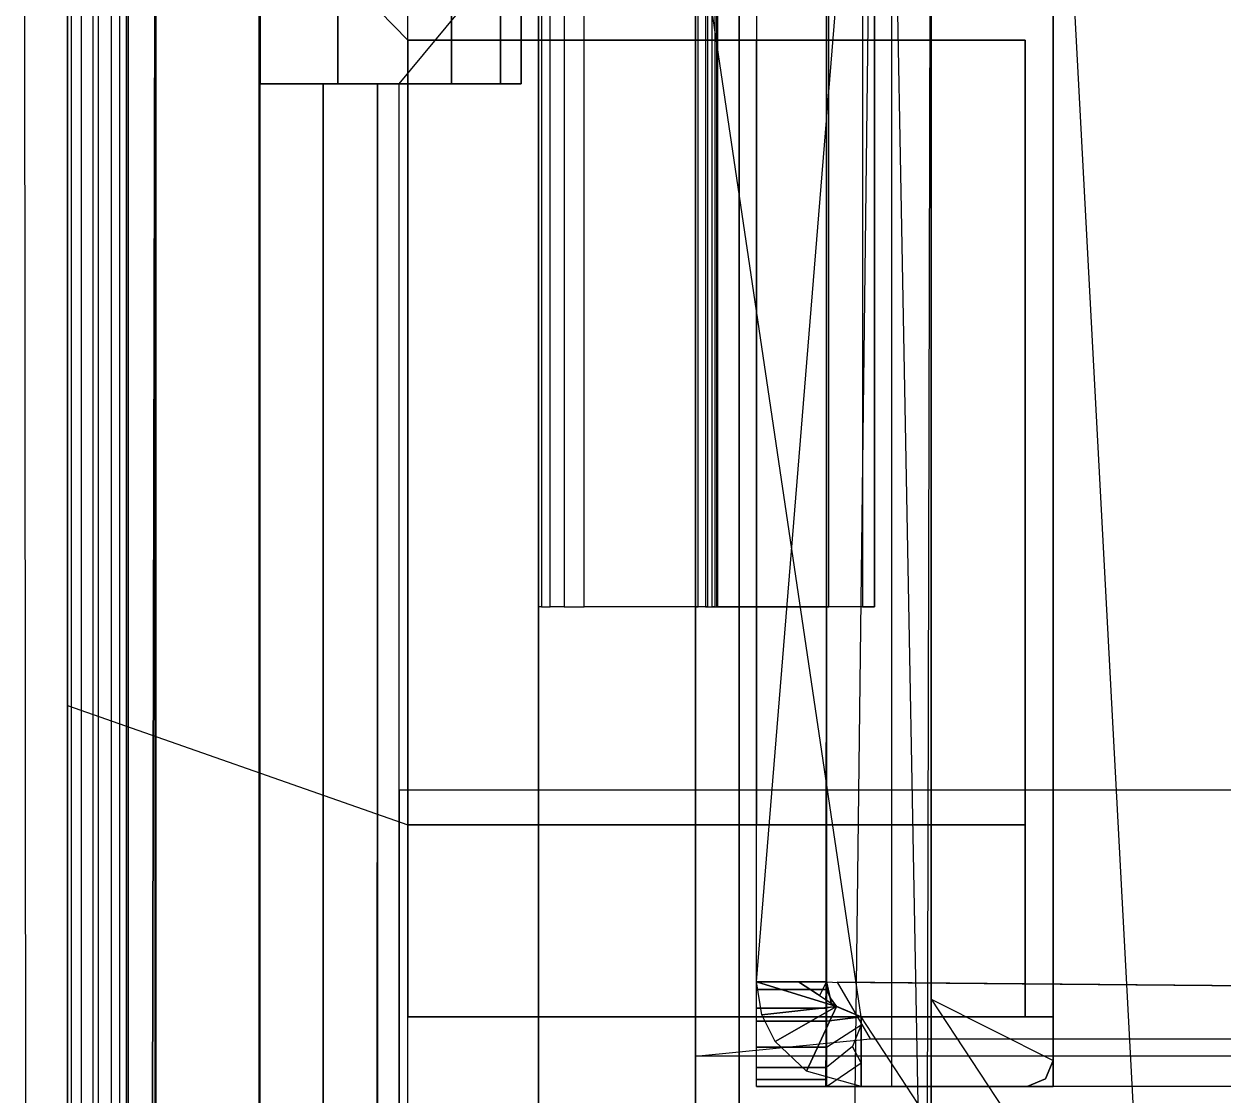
# Model space of a CAD drawing. Extents: x -13 to 157, y -487 to -35.
# Drawn here: x -5.93 to 7.82, y -62.71 to -50.42 of the extents above; entities that cross this region are included whole.
import ezdxf

# ---------------------------------------------------------------- set-up
doc = ezdxf.new("R2010")
doc.units = 0
doc.header["$MEASUREMENT"] = 0
doc.layers.add('3D', color=12, linetype='Continuous', true_color=0xca0707)

msp = doc.modelspace()

# ---------------------------------------------------------------- linework, layer by layer
at = {"layer": '3D'}
for p, q in [((4.469, -46.612, 587.213), (4.469, -61.612, 587.213)), ((4.469, -46.612, 587.213), (4.469, -61.612, 587.213)), ((4.469, -46.612, 587.213), (4.469, -61.612, 587.213)), ((6.919, -65.321, 657.448), (5.924, -46.612, 656.014)), ((4.469, -61.612, 587.213), (6.919, -65.321, 657.448))]:
    msp.add_line(p, q, dxfattribs=at)
for points in [[(-0.031, -40.612, 49.038), (1.769, -40.612, 49.038), (1.769, -76.112, 49.038), (-0.031, -76.112, 49.038)], [(0.002, -57.112, 43.647), (-0.031, -57.112, 44.038), (-0.031, -40.612, 44.038), (0.002, -40.612, 43.647)], [(-0.031, -40.612, 44.038), (-0.031, -40.612, 49.038), (-0.031, -76.112, 49.038), (-0.031, -76.112, 45.038)], [(-0.031, -40.612, 593.038), (1.769, -40.612, 593.038), (1.769, -76.112, 593.038), (-0.031, -76.112, 593.038)], [(0.002, -57.112, 587.647), (-0.031, -57.112, 588.038), (-0.031, -40.612, 588.038), (0.002, -40.612, 587.647)], [(-0.031, -40.612, 588.038), (-0.031, -40.612, 593.038), (-0.031, -76.112, 593.038), (-0.031, -76.112, 589.038)], [(0.103, -40.612, 43.264), (0.002, -40.612, 43.647), (0.002, -57.112, 43.647), (0.103, -57.112, 43.264)], [(0.103, -40.612, 587.264), (0.002, -40.612, 587.647), (0.002, -57.112, 587.647), (0.103, -57.112, 587.264)], [(0.261, -57.112, 42.917), (0.103, -57.112, 43.264), (0.103, -40.612, 43.264), (0.261, -40.612, 42.917)], [(0.261, -57.112, 586.917), (0.103, -57.112, 587.264), (0.103, -40.612, 587.264), (0.261, -40.612, 586.917)], [(0.491, -40.612, 42.579), (0.261, -40.612, 42.917), (0.261, -57.112, 42.917), (0.491, -57.112, 42.579)], [(0.491, -40.612, 586.579), (0.261, -40.612, 586.917), (0.261, -57.112, 586.917), (0.491, -57.112, 586.579)], [(1.905, -57.112, 40.855), (0.491, -57.112, 42.579), (0.491, -40.612, 42.579), (1.905, -40.612, 40.855)], [(1.905, -57.112, 584.855), (0.491, -57.112, 586.579), (0.491, -40.612, 586.579), (1.905, -40.612, 584.855)], [(1.769, -76.112, 49.038), (1.769, -76.112, 45.038), (1.769, -40.612, 45.038), (1.769, -40.612, 49.038)], [(1.769, -40.612, 44.038), (1.769, -57.112, 44.038), (1.769, -57.112, 45.038), (1.769, -40.612, 45.038)], [(1.769, -57.112, 44.038), (1.798, -57.112, 43.87), (1.798, -40.612, 43.87), (1.769, -40.612, 44.038)], [(1.769, -76.112, 593.038), (1.769, -76.112, 589.038), (1.769, -40.612, 589.038), (1.769, -40.612, 593.038)], [(1.769, -40.612, 588.038), (1.769, -57.112, 588.038), (1.769, -57.112, 589.038), (1.769, -40.612, 589.038)], [(1.769, -57.112, 588.038), (1.798, -57.112, 587.87), (1.798, -40.612, 587.87), (1.769, -40.612, 588.038)], [(1.798, -40.612, 43.87), (1.882, -40.612, 43.721), (1.882, -57.112, 43.721), (1.798, -57.112, 43.87)], [(1.798, -40.612, 587.87), (1.882, -40.612, 587.721), (1.882, -57.112, 587.721), (1.798, -57.112, 587.87)], [(1.882, -57.112, 43.721), (3.297, -57.112, 41.997), (3.297, -40.612, 41.997), (1.882, -40.612, 43.721)], [(1.882, -57.112, 587.721), (3.297, -57.112, 585.997), (3.297, -40.612, 585.997), (1.882, -40.612, 587.721)], [(1.954, -40.612, 40.785), (1.905, -40.612, 40.855), (1.905, -57.112, 40.855), (1.958, -57.112, 40.778)], [(1.954, -40.612, 584.785), (1.905, -40.612, 584.855), (1.905, -57.112, 584.855), (1.958, -57.112, 584.778)], [(1.99, -57.112, 40.707), (1.958, -57.112, 40.778), (1.954, -40.612, 40.785), (1.99, -40.612, 40.707)], [(1.99, -57.112, 584.707), (1.958, -57.112, 584.778), (1.954, -40.612, 584.785), (1.99, -40.612, 584.707)], [(2.011, -40.612, 40.624), (1.99, -40.612, 40.707), (1.99, -57.112, 40.707), (2.011, -57.112, 40.628)], [(2.011, -40.612, 584.624), (1.99, -40.612, 584.707), (1.99, -57.112, 584.707), (2.011, -57.112, 584.628)], [(2.019, -57.112, 40.538), (2.011, -57.112, 40.628), (2.011, -40.612, 40.624), (2.019, -40.612, 40.538)], [(2.019, -57.112, 584.538), (2.011, -57.112, 584.628), (2.011, -40.612, 584.624), (2.019, -40.612, 584.538)], [(3.819, -57.112, 40.038), (2.019, -57.112, 40.038), (2.019, -40.612, 40.038), (3.819, -40.612, 40.038)], [(2.019, -40.612, 40.038), (2.019, -40.612, 40.538), (2.019, -57.112, 40.538), (2.019, -57.112, 40.038)], [(3.819, -57.112, 584.038), (2.019, -57.112, 584.038), (2.019, -40.612, 584.038), (3.819, -40.612, 584.038)], [(2.019, -40.612, 584.038), (2.019, -40.612, 584.538), (2.019, -57.112, 584.538), (2.019, -57.112, 584.038)], [(3.297, -40.612, 41.997), (3.684, -40.612, 41.313), (3.684, -57.112, 41.313), (3.297, -57.112, 41.997)], [(3.297, -40.612, 585.997), (3.684, -40.612, 585.313), (3.684, -57.112, 585.313), (3.297, -57.112, 585.997)], [(3.684, -57.112, 41.313), (3.819, -57.112, 40.538), (3.819, -40.612, 40.538), (3.684, -40.612, 41.313)], [(3.684, -57.112, 585.313), (3.819, -57.112, 584.538), (3.819, -40.612, 584.538), (3.684, -40.612, 585.313)], [(3.819, -40.612, 40.538), (3.819, -40.612, 40.038), (3.819, -57.112, 40.038), (3.819, -57.112, 40.538)], [(3.819, -40.612, 584.538), (3.819, -40.612, 584.038), (3.819, -57.112, 584.038), (3.819, -57.112, 584.538)], [(-1.031, -44.017, 22.913), (-0.466, -43.958, 23.147), (-0.466, -51.112, 23.147), (-1.031, -51.112, 22.913)], [(-1.031, -44.017, 566.913), (-0.466, -43.958, 567.147), (-0.466, -51.112, 567.147), (-1.031, -51.112, 566.913)], [(-0.466, -43.958, 23.147), (-0.231, -43.933, 23.713), (-0.231, -51.112, 23.713), (-0.466, -51.112, 23.148)], [(-0.466, -43.958, 567.147), (-0.231, -43.933, 567.713), (-0.231, -51.112, 567.713), (-0.466, -51.112, 567.148)], [(-0.231, -43.933, 23.713), (-0.231, -51.112, 23.713), (-0.231, -51.112, 42.831), (-0.231, -43.933, 43.013)], [(-0.231, -43.933, 567.713), (-0.231, -51.112, 567.713), (-0.231, -51.112, 586.831), (-0.231, -43.933, 587.013)], [(-1.031, -44.017, 22.913), (-1.031, -51.112, 22.913), (-2.331, -51.112, 22.913), (-2.32, -44.152, 22.913)], [(-1.031, -44.017, 566.913), (-1.031, -51.112, 566.913), (-2.331, -51.112, 566.913), (-2.32, -44.152, 566.913)], [(-1.631, -486.612, 41.639), (-1.631, -486.612, 31.213), (-1.631, -51.112, 31.213), (3.819, -44.5, 40.038)], [(-1.631, -486.612, 585.639), (-1.631, -486.612, 575.213), (-1.631, -51.112, 575.213), (3.819, -44.5, 584.038)], [(4.019, -46.812, 657.413), (4.319, -62.807, 657.613), (3.669, -61.812, 596.813), (1.269, -45.612, 596.513)], [(2.469, -61.412, 146.613), (3.669, -46.612, 146.613), (140.269, -45.812, 146.608), (140.262, -62.612, 146.613)], [(-5.431, -46.612, 584.526), (-5.931, -46.612, 656.853), (-5.431, -486.612, 656.613), (-5.431, -486.612, 584.526)], [(-5.138, -46.607, 657.32), (-5.431, -46.612, 656.613), (-5.431, -486.607, 656.613), (-5.138, -486.607, 657.32)], [(-5.431, -46.612, 23.818), (-5.431, -46.612, 150.613), (-5.431, -486.612, 150.613), (-5.431, -486.612, 40.526)], [(-5.138, -46.612, 151.32), (-5.431, -46.612, 150.613), (-5.431, -486.612, 150.613), (-5.138, -486.612, 151.32)], [(-5.431, -486.612, 23.818), (-4.926, -486.612, 23.313), (-4.926, -46.612, 23.313), (-5.431, -46.612, 23.818)], [(-5.431, -486.612, 26.843), (-5.431, -486.612, 38.101), (-5.431, -46.612, 38.101), (-5.431, -46.612, 23.818)], [(-5.431, -46.612, 38.101), (-5.39, -46.612, 38.413), (-5.39, -486.612, 38.413), (-5.431, -486.612, 38.101)], [(-5.39, -486.612, 40.216), (-5.431, -486.612, 40.526), (-5.431, -46.612, 40.526), (-5.39, -46.612, 40.216)], [(-5.431, -486.612, 23.818), (-5.431, -486.613, 26.843), (-4.421, -46.612, 26.913), (-4.421, -46.612, 23.818)], [(-5.431, -46.612, 150.613), (-5.431, -58.242, 150.613), (-1.531, -59.612, 56.913), (-1.531, -50.612, 56.913)], [(-5.431, -486.612, 567.818), (-4.926, -486.612, 567.313), (-4.926, -46.612, 567.313), (-5.431, -46.612, 567.818)], [(-5.431, -486.612, 570.843), (-5.431, -486.612, 582.101), (-5.431, -46.612, 582.101), (-5.431, -46.612, 567.818)], [(-5.431, -46.612, 582.101), (-5.39, -46.612, 582.413), (-5.39, -486.612, 582.413), (-5.431, -486.612, 582.101)], [(-5.39, -486.612, 584.216), (-5.431, -486.612, 584.526), (-5.431, -46.612, 584.526), (-5.39, -46.612, 584.216)], [(-5.431, -486.612, 567.818), (-5.431, -486.613, 570.843), (-4.421, -46.612, 570.913), (-4.421, -46.612, 567.818)], [(-5.39, -486.612, 38.413), (-5.27, -486.612, 38.701), (-5.27, -46.612, 38.701), (-5.39, -46.612, 38.413)], [(-5.27, -46.612, 39.926), (-5.39, -46.612, 40.216), (-5.39, -486.612, 40.216), (-5.27, -486.612, 39.926)], [(-5.39, -486.612, 582.413), (-5.27, -486.612, 582.701), (-5.27, -46.612, 582.701), (-5.39, -46.612, 582.413)], [(-5.27, -46.612, 583.926), (-5.39, -46.612, 584.216), (-5.39, -486.612, 584.216), (-5.27, -486.612, 583.926)], [(-5.27, -46.612, 38.701), (-5.08, -46.612, 38.949), (-5.08, -486.612, 38.949), (-5.27, -486.612, 38.701)], [(-5.076, -486.612, 39.673), (-5.27, -486.612, 39.926), (-5.27, -46.612, 39.926), (-5.08, -46.612, 39.677)], [(-5.27, -46.612, 582.701), (-5.08, -46.612, 582.949), (-5.08, -486.612, 582.949), (-5.27, -486.612, 582.701)], [(-5.076, -486.612, 583.673), (-5.27, -486.612, 583.926), (-5.27, -46.612, 583.926), (-5.08, -46.612, 583.677)], [(-4.431, -486.607, 657.613), (-5.138, -486.607, 657.32), (-5.138, -46.607, 657.32), (-4.425, -46.607, 657.616)], [(-4.431, -486.612, 151.613), (-5.138, -486.612, 151.32), (-5.138, -46.612, 151.32), (-4.425, -46.612, 151.616)], [(-5.08, -486.612, 38.949), (-4.831, -486.612, 39.14), (-4.831, -46.612, 39.14), (-5.08, -46.612, 38.949)], [(-4.831, -46.612, 39.486), (-5.08, -46.612, 39.677), (-5.076, -486.612, 39.673), (-4.831, -486.612, 39.486)], [(-5.08, -486.612, 582.949), (-4.831, -486.612, 583.14), (-4.831, -46.612, 583.14), (-5.08, -46.612, 582.949)], [(-4.831, -46.612, 583.486), (-5.08, -46.612, 583.677), (-5.076, -486.612, 583.673), (-4.831, -486.612, 583.486)], [(-4.926, -46.612, 23.313), (-4.421, -46.612, 23.818), (-4.421, -486.612, 23.818), (-4.926, -486.612, 23.313)], [(-4.926, -46.612, 567.313), (-4.421, -46.612, 567.818), (-4.421, -486.612, 567.818), (-4.926, -486.612, 567.313)], [(-4.831, -46.612, 39.14), (-4.758, -46.612, 39.213), (-4.758, -486.612, 39.213), (-4.831, -486.612, 39.14)], [(-4.758, -486.612, 39.413), (-4.831, -486.612, 39.486), (-4.831, -46.612, 39.486), (-4.756, -46.612, 39.41)], [(-4.831, -46.612, 583.14), (-4.758, -46.612, 583.213), (-4.758, -486.612, 583.213), (-4.831, -486.612, 583.14)], [(-4.758, -486.612, 583.413), (-4.831, -486.612, 583.486), (-4.831, -46.612, 583.486), (-4.756, -46.612, 583.41)], [(-4.758, -486.612, 39.213), (-4.731, -486.612, 39.313), (-4.731, -46.612, 39.313), (-4.758, -46.612, 39.213)], [(-4.731, -46.612, 39.313), (-4.756, -46.612, 39.41), (-4.758, -486.612, 39.413), (-4.731, -486.612, 39.313)], [(-4.758, -486.612, 583.213), (-4.731, -486.612, 583.313), (-4.731, -46.612, 583.313), (-4.758, -46.612, 583.213)], [(-4.731, -46.612, 583.313), (-4.756, -46.612, 583.41), (-4.758, -486.612, 583.413), (-4.731, -486.612, 583.313)], [(-4.425, -46.607, 657.616), (2.269, -46.807, 657.616), (2.269, -486.607, 657.613), (-4.431, -486.607, 657.613)], [(-4.425, -46.612, 151.616), (2.269, -46.812, 151.616), (2.269, -486.612, 151.613), (-4.431, -486.612, 151.613)], [(-4.421, -486.612, 26.913), (-3.233, -486.612, 26.913), (-3.233, -46.612, 26.913), (-4.421, -46.612, 26.913)], [(-4.421, -486.612, 23.818), (-4.421, -486.612, 26.913), (-4.421, -46.612, 26.913), (-4.421, -46.612, 23.818)], [(-4.421, -486.612, 570.913), (-3.233, -486.612, 570.913), (-3.233, -46.612, 570.913), (-4.421, -46.612, 570.913)], [(-4.421, -486.612, 567.818), (-4.421, -486.612, 570.913), (-4.421, -46.612, 570.913), (-4.421, -46.612, 567.818)], [(-3.233, -46.612, 26.913), (-3.224, -46.612, 26.956), (-3.224, -51.112, 26.956), (-3.233, -51.093, 26.913)], [(-3.233, -46.612, 570.913), (-3.224, -46.612, 570.956), (-3.224, -51.112, 570.956), (-3.233, -51.093, 570.913)], [(-3.224, -46.612, 26.956), (-2.331, -46.612, 26.909), (-2.331, -51.112, 26.909), (-3.224, -51.112, 26.956)], [(-3.224, -46.612, 570.956), (-2.331, -46.612, 570.909), (-2.331, -51.112, 570.909), (-3.224, -51.112, 570.956)], [(2.269, -62.812, 657.113), (-1.531, -62.812, 657.113), (-1.531, -46.612, 657.113), (2.269, -46.812, 657.113)], [(4.469, -46.612, 587.213), (139.469, -46.612, 587.213), (139.469, -486.612, 587.213), (3.354, -485.712, 586.113)], [(4.469, -46.612, 579.213), (139.469, -46.612, 579.213), (139.469, -486.612, 579.213), (3.354, -485.712, 578.113)], [(4.469, -46.612, 35.213), (139.469, -46.612, 35.213), (139.469, -486.612, 35.213), (3.354, -485.712, 34.113)], [(4.469, -46.612, 43.213), (139.469, -46.612, 43.213), (139.469, -486.612, 43.213), (3.354, -485.712, 42.113)], [(4.469, -46.612, 35.213), (4.469, -46.612, 43.213), (4.469, -486.612, 43.213), (4.469, -486.612, 35.213)], [(42.469, -46.612, 35.213), (4.469, -46.612, 35.213), (4.469, -486.612, 35.213), (42.469, -486.612, 35.213)], [(42.469, -486.612, 43.213), (4.469, -486.612, 43.213), (4.469, -46.612, 43.213), (42.469, -46.612, 43.213)], [(4.469, -46.612, 579.213), (4.469, -46.612, 587.213), (4.469, -486.612, 587.213), (4.469, -486.612, 579.213)], [(42.469, -46.612, 579.213), (4.469, -46.612, 579.213), (4.469, -486.612, 579.213), (42.469, -486.612, 579.213)], [(4.469, -46.612, 35.213), (4.469, -46.612, 43.213), (4.469, -486.612, 43.213), (4.469, -486.612, 35.213)], [(4.469, -46.612, 587.213), (4.469, -61.612, 587.213), (5.869, -62.312, 657.413), (5.869, -46.812, 657.413)], [(2.269, -62.812, 151.113), (2.269, -62.812, 151.613), (2.269, -46.812, 151.613), (2.269, -46.812, 151.213)], [(2.269, -62.812, 657.113), (2.269, -62.812, 657.613), (2.269, -46.812, 657.613), (2.269, -46.812, 657.213)], [(3.269, -61.412, 596.813), (3.269, -47.012, 596.813), (3.269, -46.812, 656.613), (3.264, -62.612, 656.614)], [(4.019, -62.612, 657.413), (4.019, -46.812, 657.413), (138.746, -46.812, 656.613), (139.392, -62.612, 656.613)], [(2.484, -46.89, 52.813), (2.469, -50.612, 52.813), (3.269, -50.612, 52.813), (3.269, -47.012, 52.813)], [(2.484, -46.89, 596.813), (2.469, -50.612, 596.813), (3.269, -50.612, 596.813), (3.269, -47.012, 596.813)], [(3.269, -61.412, 52.813), (3.269, -47.012, 52.813), (3.269, -47.012, 146.613), (3.269, -61.412, 146.613)], [(5.869, -47.112, 150.613), (5.869, -62.312, 150.613), (5.869, -62.312, 151.413), (5.869, -47.112, 151.413)], [(5.869, -47.112, 656.613), (5.869, -62.312, 656.613), (5.869, -62.312, 657.413), (5.869, -47.112, 657.413)], [(-1.531, -61.812, 133.213), (-1.531, -61.812, 140.913), (-1.531, -50.612, 140.913), (-1.531, -50.612, 133.213)], [(-1.531, -61.812, 95.213), (-1.531, -61.812, 102.913), (-1.531, -50.612, 102.913), (-1.531, -50.612, 95.213)], [(5.549, -50.612, 95.213), (5.549, -50.612, 102.913), (-1.531, -50.612, 102.913), (-1.531, -50.612, 95.213)], [(-1.531, -59.612, 56.913), (-1.531, -59.612, 68.113), (-1.531, -50.612, 68.113), (-1.531, -50.612, 56.913)], [(5.549, -50.612, 56.913), (5.549, -50.612, 68.113), (-1.531, -50.612, 68.113), (-1.531, -50.612, 56.913)], [(5.549, -59.612, 56.913), (-1.531, -59.612, 56.913), (-1.531, -50.612, 56.913), (5.549, -50.612, 56.913)], [(5.549, -61.812, 95.213), (-1.531, -61.812, 95.213), (-1.531, -50.612, 95.213), (5.549, -50.612, 95.213)], [(5.549, -61.812, 102.913), (-1.531, -61.812, 102.913), (-1.531, -50.612, 102.913), (5.549, -50.612, 102.913)], [(-1.531, -50.612, 117.913), (-1.531, -50.612, 129.113), (-1.531, -59.612, 129.113), (-1.531, -59.612, 117.913)], [(5.549, -50.612, 117.913), (5.549, -50.612, 129.113), (-1.531, -50.612, 129.113), (-1.531, -50.612, 117.913)], [(5.549, -50.612, 133.213), (5.549, -50.612, 140.913), (-1.531, -50.612, 140.913), (-1.531, -50.612, 133.213)], [(5.549, -61.812, 140.913), (-1.531, -61.812, 140.913), (-1.531, -50.612, 140.913), (5.549, -50.612, 140.913)], [(5.549, -61.812, 133.213), (-1.531, -61.812, 133.213), (-1.531, -50.612, 133.213), (5.549, -50.612, 133.213)], [(5.549, -59.612, 129.113), (-1.531, -59.612, 129.113), (-1.531, -50.612, 129.113), (5.549, -50.612, 129.113)], [(5.549, -59.612, 117.913), (-1.531, -59.612, 117.913), (-1.531, -50.612, 117.913), (5.549, -50.612, 117.913)], [(5.549, -59.612, 68.113), (-1.531, -59.612, 68.113), (-1.531, -50.612, 68.113), (5.549, -50.612, 68.113)], [(-1.531, -61.812, 639.213), (-1.531, -61.812, 646.913), (-1.531, -50.612, 646.913), (-1.531, -50.612, 639.213)], [(5.549, -50.612, 639.213), (5.549, -50.612, 646.913), (-1.531, -50.612, 646.913), (-1.531, -50.612, 639.213)], [(-1.531, -59.612, 600.913), (-1.531, -59.612, 612.113), (-1.531, -50.612, 612.113), (-1.531, -50.612, 600.913)], [(5.549, -50.612, 600.913), (5.549, -50.612, 612.113), (-1.531, -50.612, 612.113), (-1.531, -50.612, 600.913)], [(5.549, -59.612, 600.913), (-1.531, -59.612, 600.913), (-1.531, -50.612, 600.913), (5.549, -50.612, 600.913)], [(5.549, -61.812, 639.213), (-1.531, -61.812, 639.213), (-1.531, -50.612, 639.213), (5.549, -50.612, 639.213)], [(5.549, -61.812, 646.913), (-1.531, -61.812, 646.913), (-1.531, -50.612, 646.913), (5.549, -50.612, 646.913)], [(5.549, -59.612, 612.113), (-1.531, -59.612, 612.113), (-1.531, -50.612, 612.113), (5.549, -50.612, 612.113)], [(2.469, -59.612, 79.913), (2.469, -59.612, 91.113), (2.469, -50.612, 91.113), (2.469, -50.612, 79.913)], [(3.269, -50.612, 79.913), (2.469, -50.612, 79.913), (2.469, -50.612, 91.113), (3.269, -50.612, 91.113)], [(3.269, -61.412, 140.913), (2.469, -61.412, 140.913), (2.469, -50.612, 140.913), (3.269, -50.612, 140.913)], [(2.469, -59.612, 623.913), (2.469, -59.612, 635.113), (2.469, -50.612, 635.113), (2.469, -50.612, 623.913)], [(3.269, -50.612, 623.913), (2.469, -50.612, 623.913), (2.469, -50.612, 635.113), (3.269, -50.612, 635.113)], [(3.269, -59.612, 79.913), (3.269, -59.612, 91.113), (3.269, -50.612, 91.113), (3.269, -50.612, 79.913)], [(3.269, -59.612, 623.913), (3.269, -59.612, 635.113), (3.269, -50.612, 635.113), (3.269, -50.612, 623.913)], [(5.549, -61.812, 133.213), (5.549, -61.812, 140.913), (5.549, -50.612, 140.913), (5.549, -50.612, 133.213)], [(5.549, -61.812, 95.213), (5.549, -61.812, 102.913), (5.549, -50.612, 102.913), (5.549, -50.612, 95.213)], [(5.549, -59.612, 56.913), (5.549, -59.612, 68.113), (5.549, -50.612, 68.113), (5.549, -50.612, 56.913)], [(5.549, -50.612, 117.913), (5.549, -50.612, 129.113), (5.549, -59.612, 129.113), (5.549, -59.612, 117.913)], [(5.549, -58.612, 52.813), (5.549, -58.612, 54.413), (5.549, -50.612, 54.413), (5.549, -50.612, 52.813)], [(5.549, -61.812, 639.213), (5.549, -61.812, 646.913), (5.549, -50.612, 646.913), (5.549, -50.612, 639.213)], [(5.549, -59.612, 600.913), (5.549, -59.612, 612.113), (5.549, -50.612, 612.113), (5.549, -50.612, 600.913)], [(5.549, -58.612, 596.813), (5.549, -58.612, 598.413), (5.549, -50.612, 598.413), (5.549, -50.612, 596.813)], [(-3.224, -51.112, 26.956), (-2.5, -51.112, 30.222), (-2.502, -486.612, 30.212), (-3.233, -486.612, 26.913)], [(-3.224, -51.112, 570.956), (-2.5, -51.112, 574.222), (-2.502, -486.612, 574.212), (-3.233, -486.612, 570.913)], [(-2.502, -486.612, 30.212), (-1.879, -486.612, 30.554), (-1.879, -51.112, 30.554), (-2.5, -51.112, 30.222)], [(-2.152, -486.612, 30.336), (-2.502, -486.612, 30.212), (-2.5, -51.112, 30.222), (-1.879, -51.112, 30.554)], [(-2.502, -486.612, 574.212), (-1.879, -486.612, 574.554), (-1.879, -51.112, 574.554), (-2.5, -51.112, 574.222)], [(-2.152, -486.612, 574.336), (-2.502, -486.612, 574.212), (-2.5, -51.112, 574.222), (-1.879, -51.112, 574.554)], [(-1.031, -51.112, 22.913), (-0.466, -51.112, 23.147), (-2.331, -51.112, 23.147), (-2.331, -51.112, 22.913)], [(-0.466, -51.112, 23.148), (-0.231, -51.112, 23.713), (-2.331, -51.112, 23.713), (-2.331, -51.112, 23.147)], [(-0.231, -51.112, 23.713), (-2.331, -51.112, 23.713), (-2.331, -51.112, 26.909), (-0.231, -51.112, 26.909)], [(-1.031, -51.112, 566.913), (-0.466, -51.112, 567.147), (-2.331, -51.112, 567.147), (-2.331, -51.112, 566.913)], [(-0.466, -51.112, 567.148), (-0.231, -51.112, 567.713), (-2.331, -51.112, 567.713), (-2.331, -51.112, 567.147)], [(-0.231, -51.112, 567.713), (-2.331, -51.112, 567.713), (-2.331, -51.112, 570.909), (-0.231, -51.112, 570.909)], [(-1.879, -486.612, 30.554), (-1.631, -486.612, 31.213), (-1.631, -51.112, 31.213), (-1.879, -51.112, 30.554)], [(-1.879, -486.612, 574.554), (-1.631, -486.612, 575.213), (-1.631, -51.112, 575.213), (-1.879, -51.112, 574.554)], [(40.669, -59.212, 42.113), (-1.631, -59.212, 42.113), (-1.631, -485.712, 42.113), (40.669, -485.712, 42.113)], [(5.549, -59.612, 56.913), (5.549, -59.612, 68.113), (-1.531, -59.612, 68.113), (-1.531, -59.612, 56.913)], [(5.549, -59.612, 117.913), (5.549, -59.612, 129.113), (-1.531, -59.612, 129.113), (-1.531, -59.612, 117.913)], [(5.549, -59.612, 600.913), (5.549, -59.612, 612.113), (-1.531, -59.612, 612.113), (-1.531, -59.612, 600.913)], [(3.269, -59.612, 79.913), (2.469, -59.612, 79.913), (2.469, -59.612, 91.113), (3.269, -59.612, 91.113)], [(3.269, -59.612, 623.913), (2.469, -59.612, 623.913), (2.469, -59.612, 635.113), (3.269, -59.612, 635.113)], [(3.386, -61.695, 146.613), (2.529, -61.788, 146.613), (2.469, -61.412, 146.613), (3.386, -61.695, 146.613)], [(3.386, -61.695, 146.613), (2.469, -61.412, 146.613), (2.948, -61.412, 146.613), (3.386, -61.695, 146.613)], [(3.269, -61.412, 148.113), (2.469, -61.412, 148.113), (2.469, -61.412, 140.913), (3.269, -61.412, 140.913)], [(3.269, -61.412, 148.113), (3.269, -61.5, 148.325), (2.469, -61.5, 148.325), (2.469, -61.412, 148.113)], [(3.386, -61.695, 652.613), (2.529, -61.788, 652.613), (2.469, -61.412, 652.613), (3.386, -61.695, 652.613)], [(3.386, -61.695, 652.613), (2.469, -61.412, 652.613), (2.948, -61.412, 652.613), (3.386, -61.695, 652.613)], [(3.269, -61.412, 654.114), (2.469, -61.412, 654.114), (2.469, -61.412, 646.914), (3.269, -61.412, 646.914)], [(3.269, -61.412, 654.114), (3.269, -61.5, 654.326), (2.469, -61.5, 654.326), (2.469, -61.412, 654.114)], [(2.948, -61.412, 146.613), (3.269, -61.412, 146.613), (3.188, -61.567, 146.613), (2.948, -61.412, 146.613)], [(2.948, -61.412, 652.613), (3.269, -61.412, 652.613), (3.188, -61.567, 652.613), (2.948, -61.412, 652.613)], [(3.269, -61.412, 146.613), (3.188, -61.567, 146.613), (3.26, -61.614, 146.613), (3.278, -61.496, 146.613)], [(3.269, -61.412, 652.613), (3.188, -61.567, 652.613), (3.26, -61.614, 652.613), (3.278, -61.496, 652.613)], [(3.314, -61.596, 140.913), (3.269, -61.412, 140.913), (3.269, -61.412, 146.613), (3.314, -61.596, 146.613)], [(3.269, -61.412, 148.113), (3.269, -61.5, 148.325), (3.314, -61.596, 146.613), (3.269, -61.412, 146.613)], [(3.314, -61.596, 52.813), (3.269, -61.412, 52.813), (3.269, -61.412, 148.113), (3.269, -61.5, 148.325)], [(138.77, -62.064, 42.92), (140.269, -62.612, 146.613), (3.393, -61.414, 146.613), (3.77, -62.064, 42.92)], [(3.269, -61.5, 148.325), (3.269, -61.712, 148.413), (2.469, -61.712, 148.413), (2.469, -61.5, 148.325)], [(3.269, -61.5, 654.326), (3.269, -61.712, 654.414), (2.469, -61.712, 654.414), (2.469, -61.5, 654.326)], [(3.278, -61.496, 146.613), (3.26, -61.614, 146.613), (3.324, -61.655, 146.613), (3.314, -61.596, 146.613)], [(3.278, -61.496, 652.613), (3.26, -61.614, 652.613), (3.324, -61.655, 652.613), (3.314, -61.596, 652.613)], [(3.314, -61.596, 146.613), (3.386, -61.695, 146.613), (3.269, -61.712, 148.413), (3.269, -61.5, 148.325)], [(3.269, -61.712, 148.413), (3.269, -61.862, 148.413), (2.469, -61.862, 148.413), (2.469, -61.712, 148.413)], [(3.269, -61.712, 654.414), (3.269, -61.862, 654.414), (2.469, -61.862, 654.414), (2.469, -61.712, 654.414)], [(3.386, -61.695, 146.613), (2.682, -62.095, 146.613), (2.529, -61.788, 146.613), (3.386, -61.695, 146.613)], [(3.386, -61.695, 652.613), (2.682, -62.095, 652.613), (2.529, -61.788, 652.613), (3.386, -61.695, 652.613)], [(3.386, -61.695, 146.613), (3.041, -62.435, 146.613), (2.682, -62.095, 146.613), (3.386, -61.695, 146.613)], [(3.386, -61.695, 652.613), (3.041, -62.435, 652.613), (2.682, -62.095, 652.613), (3.386, -61.695, 652.613)], [(3.669, -61.812, 146.613), (3.669, -62.612, 146.613), (3.041, -62.435, 146.613), (3.386, -61.695, 146.613)], [(3.669, -61.812, 652.613), (3.669, -62.612, 652.613), (3.041, -62.435, 652.613), (3.386, -61.695, 652.613)], [(3.269, -61.712, 148.413), (3.269, -61.862, 148.413), (3.669, -61.812, 146.613), (3.388, -61.695, 146.613)], [(3.314, -61.596, 146.613), (3.324, -61.655, 146.613), (3.386, -61.695, 146.613), (3.314, -61.596, 146.613)], [(3.386, -61.695, 146.613), (3.314, -61.596, 146.613), (3.314, -61.596, 140.913), (3.386, -61.695, 140.913)], [(3.384, -61.694, 146.613), (3.314, -61.596, 146.613), (3.314, -61.596, 52.813), (3.386, -61.695, 52.813)], [(3.314, -61.596, 652.613), (3.324, -61.655, 652.613), (3.386, -61.695, 652.613), (3.314, -61.596, 652.613)], [(3.669, -61.812, 146.613), (3.386, -61.695, 146.613), (3.386, -61.695, 140.913), (3.669, -61.812, 140.913)], [(3.669, -61.812, 52.813), (3.386, -61.695, 52.813), (3.386, -61.695, 146.613), (3.669, -61.812, 146.613)], [(5.549, -61.812, 95.213), (5.549, -61.812, 102.913), (-1.531, -61.812, 102.913), (-1.531, -61.812, 95.213)], [(5.549, -61.812, 133.213), (5.549, -61.812, 140.913), (-1.531, -61.812, 140.913), (-1.531, -61.812, 133.213)], [(5.549, -61.812, 639.213), (5.549, -61.812, 646.913), (-1.531, -61.812, 646.913), (-1.531, -61.812, 639.213)], [(3.269, -61.862, 148.413), (3.269, -62.161, 148.476), (2.469, -62.161, 148.476), (2.469, -61.862, 148.413)], [(3.269, -61.862, 654.414), (3.269, -62.161, 654.477), (2.469, -62.161, 654.477), (2.469, -61.862, 654.414)], [(3.269, -61.862, 148.413), (3.269, -62.161, 148.476), (3.669, -61.903, 146.613), (3.669, -61.812, 146.613)], [(5.869, -61.812, 52.813), (3.669, -61.812, 52.813), (3.669, -61.812, 146.613), (5.869, -61.812, 146.613)], [(5.869, -61.812, 146.613), (5.869, -62.612, 146.613), (3.669, -62.612, 146.613), (3.669, -61.812, 146.613)], [(5.869, -61.812, 596.813), (3.669, -61.812, 596.813), (3.669, -61.812, 652.613), (5.869, -61.812, 652.613)], [(5.869, -61.812, 652.613), (5.869, -62.612, 652.613), (3.669, -62.612, 652.613), (3.669, -61.812, 652.613)], [(5.869, -61.812, 52.813), (5.869, -62.612, 52.813), (5.869, -62.612, 146.613), (5.869, -61.812, 146.613)], [(5.869, -61.812, 596.813), (5.869, -62.612, 596.813), (5.869, -62.612, 652.613), (5.869, -61.812, 652.613)], [(3.269, -62.392, 148.633), (3.269, -62.161, 148.476), (3.669, -61.903, 146.613), (3.569, -62.152, 146.556)], [(138.77, -62.064, 586.92), (138.949, -62.264, 656.32), (1.77, -62.264, 657.12), (3.77, -62.064, 586.92)], [(3.269, -62.161, 148.476), (3.269, -62.392, 148.633), (2.469, -62.392, 148.633), (2.469, -62.161, 148.476)], [(3.269, -62.161, 654.477), (3.269, -62.392, 654.634), (2.469, -62.392, 654.634), (2.469, -62.161, 654.477)], [(3.269, -62.612, 149.163), (3.669, -62.339, 146.613), (3.569, -62.152, 146.556), (3.269, -62.392, 148.633)], [(3.269, -62.392, 148.633), (3.269, -62.533, 148.828), (2.469, -62.533, 148.828), (2.469, -62.392, 148.633)], [(3.269, -62.392, 654.634), (3.269, -62.533, 654.829), (2.469, -62.533, 654.829), (2.469, -62.392, 654.634)], [(5.869, -62.312, 151.413), (5.781, -62.524, 151.413), (5.781, -62.524, 150.613), (5.869, -62.312, 150.613)], [(5.869, -62.312, 657.413), (5.781, -62.524, 657.413), (5.781, -62.524, 656.613), (5.869, -62.312, 656.613)], [(3.269, -62.533, 148.828), (3.269, -62.612, 149.163), (2.469, -62.612, 149.163), (2.469, -62.533, 148.828)], [(3.269, -62.533, 654.829), (3.269, -62.612, 655.164), (2.469, -62.612, 655.164), (2.469, -62.533, 654.829)], [(5.781, -62.524, 150.613), (5.569, -62.612, 150.613), (5.569, -62.612, 151.413), (5.781, -62.524, 151.413)], [(5.781, -62.524, 656.613), (5.569, -62.612, 656.613), (5.569, -62.612, 657.413), (5.781, -62.524, 657.413)], [(5.569, -62.612, 150.613), (5.569, -62.612, 151.413), (2.469, -62.612, 151.413), (2.469, -62.612, 150.612)], [(2.469, -62.612, 150.612), (3.269, -62.612, 150.613), (3.269, -62.612, 149.163), (2.469, -62.612, 149.163)], [(5.569, -62.612, 656.613), (5.569, -62.612, 657.413), (2.469, -62.612, 657.413), (2.469, -62.612, 656.612)], [(2.469, -62.612, 656.613), (3.269, -62.612, 656.614), (3.269, -62.612, 655.164), (2.469, -62.612, 655.164)], [(5.869, -62.612, 52.813), (3.669, -62.612, 52.813), (3.669, -62.612, 146.613), (5.869, -62.612, 146.613)], [(5.869, -62.612, 596.813), (3.669, -62.612, 596.813), (3.669, -62.612, 652.613), (5.869, -62.612, 652.613)]]:
    msp.add_3dface(points, dxfattribs=at)

doc.saveas('drawing.dxf')
